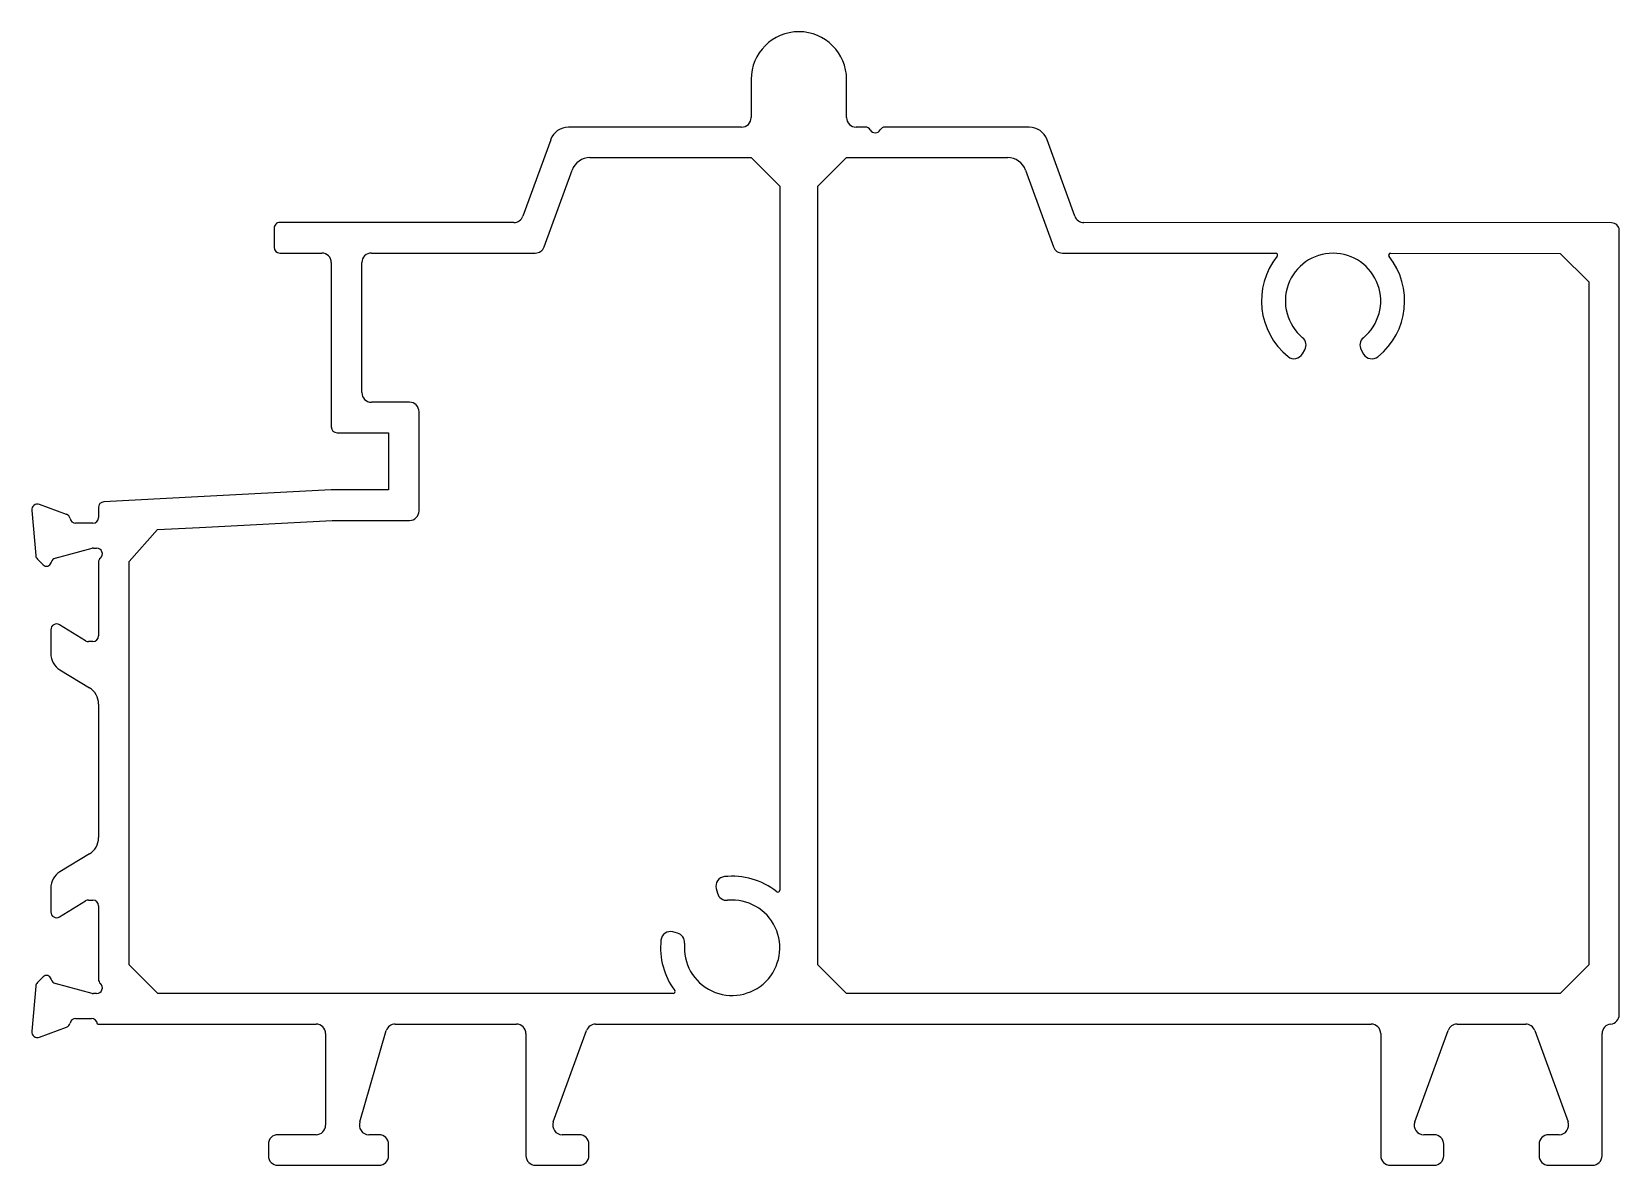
# Model space of a CAD drawing. Extents: x 614.4 to 697.6, y 571.6 to 631.
import ezdxf

# ---------------------------------------------------------------- set-up
doc = ezdxf.new("R2010")
doc.units = 0
doc.layers.get('0').update_dxf_attribs({"linetype": 'CONTINUOUS'})

msp = doc.modelspace()

# ---------------------------------------------------------------- linework, layer by layer
for p, q in [((652.143, 628.479), (652.143, 626.479)), ((657.143, 626.479), (657.143, 628.479)), ((651.643, 625.979), (642.574, 625.979)), ((658.123, 625.979), (657.643, 625.979)), ((666.708, 625.979), (659.163, 625.979)), ((641.635, 625.321), (640.174, 621.307)), ((669.108, 621.303), (667.648, 625.321)), ((643.695, 624.379), (652.143, 624.379)), ((652.143, 624.379), (653.643, 622.879)), ((655.643, 622.879), (657.143, 624.379)), ((657.143, 624.379), (665.587, 624.379)), ((641.294, 619.707), (642.755, 623.721)), ((666.527, 623.721), (667.987, 619.704)), ((653.643, 622.879), (653.643, 585.977)), ((655.643, 582.061), (655.643, 622.879)), ((627.138, 620.678), (627.138, 619.678)), ((639.707, 620.978), (627.438, 620.978)), ((697.236, 620.96), (669.577, 620.974)), ((697.638, 579.461), (697.638, 620.579)), ((627.438, 619.378), (629.638, 619.378)), ((632.238, 619.378), (640.824, 619.378)), ((668.456, 619.375), (679.629, 619.369)), ((685.65, 619.366), (694.537, 619.361)), ((694.537, 619.361), (696.038, 617.861)), ((630.138, 618.878), (630.138, 610.26)), ((631.738, 612.06), (631.738, 618.878)), ((696.038, 617.861), (696.038, 582.061)), ((681.031, 614.087), (681.158, 614.307)), ((684.116, 614.305), (684.242, 614.086)), ((634.238, 611.56), (632.238, 611.56)), ((634.738, 605.861), (634.738, 611.06)), ((630.438, 609.96), (633.138, 609.96)), ((633.138, 609.96), (633.138, 606.961)), ((623.138, 606.594), (618.217, 606.336)), ((630.138, 606.961), (623.138, 606.594)), ((633.138, 606.961), (630.138, 606.961)), ((614.439, 605.887), (614.646, 603.521)), ((616.252, 605.681), (614.841, 606.195)), ((617.933, 606.033), (617.938, 605.513)), ((617.638, 605.213), (616.738, 605.213)), ((619.538, 603.218), (621.036, 604.882)), ((621.036, 604.882), (623.222, 604.996)), ((623.222, 604.996), (630.181, 605.361)), ((630.181, 605.361), (634.238, 605.361)), ((614.733, 603.335), (615.036, 603.033)), ((615.674, 603.387), (617.6, 603.903)), ((617.678, 603.913), (617.838, 603.913)), ((619.538, 582.061), (619.538, 603.218)), ((615.454, 603.145), (615.462, 603.175)), ((617.938, 603.166), (617.938, 599.313)), ((617.261, 599.057), (615.894, 599.891)), ((615.438, 599.635), (615.438, 598.387)), ((617.638, 599.013), (617.417, 599.013)), ((615.917, 597.534), (617.459, 596.593)), ((617.938, 595.739), (617.938, 588.733)), ((617.459, 587.88), (615.917, 586.939)), ((615.438, 586.085), (615.438, 584.838)), ((650.312, 586.064), (650.377, 585.818)), ((615.894, 584.582), (617.261, 585.416)), ((617.417, 585.46), (617.638, 585.46)), ((617.938, 585.16), (617.938, 581.307)), ((648.286, 583.726), (648.041, 583.792)), ((621.038, 580.561), (619.538, 582.061)), ((657.143, 580.561), (655.643, 582.061)), ((696.038, 582.061), (694.538, 580.561)), ((614.646, 580.951), (614.439, 578.586)), ((615.036, 581.44), (614.733, 581.137)), ((615.462, 581.298), (615.454, 581.328)), ((617.6, 580.57), (615.674, 581.086)), ((617.838, 580.56), (617.678, 580.56)), ((648.055, 580.561), (621.038, 580.561)), ((694.538, 580.561), (657.143, 580.561)), ((616.738, 579.26), (617.561, 579.26)), ((614.841, 578.278), (616.252, 578.791)), ((617.886, 578.961), (623.138, 578.961)), ((623.138, 578.961), (629.338, 578.961)), ((629.838, 578.461), (629.838, 573.661)), ((631.635, 573.832), (633.018, 578.632)), ((633.488, 578.961), (639.838, 578.961)), ((640.338, 578.461), (640.338, 572.061)), ((641.771, 573.832), (643.518, 578.632)), ((643.988, 578.961), (684.638, 578.961)), ((685.138, 578.461), (685.138, 572.061)), ((686.921, 573.832), (688.668, 578.632)), ((689.138, 578.961), (692.738, 578.961)), ((693.208, 578.632), (694.955, 573.832)), ((696.738, 572.061), (696.738, 578.466)), ((626.838, 572.661), (626.838, 572.061)), ((629.338, 573.161), (627.338, 573.161)), ((632.638, 573.161), (632.105, 573.161)), ((633.138, 572.061), (633.138, 572.661)), ((643.138, 573.161), (642.241, 573.161)), ((643.638, 572.061), (643.638, 572.661)), ((687.938, 573.161), (687.391, 573.161)), ((688.438, 572.061), (688.438, 572.661)), ((693.438, 572.661), (693.438, 572.061)), ((694.485, 573.161), (693.938, 573.161)), ((627.338, 571.561), (632.638, 571.561)), ((640.838, 571.561), (643.138, 571.561)), ((685.638, 571.561), (687.938, 571.561)), ((693.938, 571.561), (696.238, 571.561))]:
    msp.add_line(p, q)
for centre, radius, start, end in [((654.643, 628.479), 2.5, 0.00111, 180.00111), ((642.574, 624.979), 1, 90.00077, 160.00084), ((651.643, 626.479), 0.5, 270, 0.00077), ((657.643, 626.479), 0.5, 180.00138, 270.00206), ((658.124, 625.679), 0.3, 30.00658, 90.00534), ((658.643, 625.979), 0.3, 210.00658, 329.99644), ((659.163, 625.679), 0.3, 90.00038, 149.99644), ((666.708, 624.979), 1, 19.97061, 90.00077), ((643.695, 623.379), 1, 90, 160.00084), ((665.587, 623.379), 1, 19.96872, 90.00004), ((627.438, 620.678), 0.3, 89.99997, 180), ((639.704, 621.478), 0.5, 270.36634, 340.00086), ((669.578, 621.474), 0.5, 199.97146, 269.97003), ((697.239, 620.56), 0.4, 2.68259, 90.33509), ((627.438, 619.678), 0.3, 180, 270), ((629.638, 618.878), 0.5, 0, 90), ((632.238, 618.878), 0.5, 90, 180.00001), ((640.824, 619.878), 0.5, 270, 340.00086), ((668.456, 619.875), 0.5, 199.97145, 269.9713), ((682.638, 616.868), 3.75, 141.40763, 231.12082), ((679.629, 619.269), 0.1, 321.40763, 89.97078), ((682.638, 616.868), 2.5, 309.56463, 230.37669), ((682.638, 616.868), 3.75, 308.82062, 38.53389), ((685.65, 619.266), 0.1, 89.97075, 218.53389), ((680.725, 614.557), 0.5, 329.97004, 50.37669), ((684.549, 614.555), 0.5, 129.56463, 209.97286), ((680.598, 614.338), 0.5, 231.12082, 329.97004), ((684.676, 614.335), 0.5, 209.97286, 308.82062), ((632.238, 612.06), 0.5, 180.00001, 270), ((634.238, 611.06), 0.5, 0, 90), ((630.438, 610.26), 0.3, 180, 270), ((614.738, 605.913), 0.3, 70, 184.99999), ((618.232, 606.036), 0.3, 92.99996, 180.62634), ((634.238, 605.861), 0.5, 270, 0), ((616.149, 605.4), 0.3, 10.90429, 69.99993), ((616.738, 605.513), 0.3, 190.90429, 270), ((617.638, 605.513), 0.3, 270, 0), ((614.945, 603.548), 0.3, 184.99999, 225), ((615.752, 603.097), 0.3, 105, 164.99999), ((617.678, 603.613), 0.3, 90, 105), ((617.838, 603.613), 0.3, 311.81067, 90), ((618.238, 603.166), 0.3, 131.81032, 180.00001), ((615.212, 603.21), 0.25, 224.99971, 344.9997), ((615.738, 599.635), 0.3, 58.60004, 180.00012), ((617.417, 599.313), 0.3, 238.60001, 270), ((617.638, 599.313), 0.3, 270, 0), ((616.438, 598.387), 1, 180.00001, 238.60001), ((616.938, 595.739), 1, 0, 58.6), ((616.938, 588.733), 1, 301.39999, 0), ((616.438, 586.085), 1, 121.4, 179.99999), ((650.795, 586.193), 0.5, 96.24449, 194.99893), ((651.148, 582.962), 3.75, 51.5341, 96.24449), ((650.86, 585.947), 0.5, 194.99893, 275.40598), ((653.543, 585.977), 0.1, 231.5341, 360), ((617.417, 585.16), 0.3, 90, 121.4), ((617.638, 585.16), 0.3, 0, 90), ((651.143, 582.961), 2.5, 174.59392, 95.40598), ((615.738, 584.838), 0.3, 179.99988, 301.39996), ((651.143, 582.961), 3.75, 173.84978, 216.68407), ((647.912, 583.309), 0.5, 75.0003, 173.84978), ((648.156, 583.243), 0.5, 354.59392, 75.0003), ((614.945, 580.925), 0.3, 135, 175.00001), ((615.212, 581.263), 0.25, 15.00119, 135.00037), ((615.752, 581.376), 0.3, 195.00001, 255.00001), ((617.838, 580.86), 0.3, 270, 48.18968), ((618.238, 581.307), 0.3, 179.99999, 228.1892), ((617.678, 580.86), 0.3, 255.00001, 270), ((648.055, 580.661), 0.1, 269.99999, 36.68407), ((616.738, 578.96), 0.3, 90, 169.09561), ((617.561, 578.934), 0.326, 4.77479, 90), ((697.138, 579.461), 0.5, 275.73952, 360), ((614.738, 578.56), 0.3, 175.00001, 290), ((616.149, 579.073), 0.3, 289.99982, 349.09561), ((629.338, 578.461), 0.5, 0, 90), ((633.488, 578.461), 0.5, 89.98542, 159.99879), ((639.838, 578.461), 0.5, 0, 90), ((643.988, 578.461), 0.5, 89.9853, 159.99879), ((684.638, 578.461), 0.5, 0, 90), ((689.138, 578.461), 0.5, 90.00141, 159.99964), ((692.738, 578.461), 0.5, 19.99999, 90), ((697.238, 578.466), 0.5, 95.73952, 180.00001), ((629.338, 573.661), 0.5, 270, 360), ((632.105, 573.661), 0.5, 159.99867, 270.01474), ((642.241, 573.661), 0.5, 159.99964, 270.00123), ((687.391, 573.661), 0.5, 159.99999, 270), ((694.485, 573.661), 0.5, 270, 20), ((627.338, 572.661), 0.5, 90, 180.00001), ((632.638, 572.661), 0.5, 0, 90), ((643.138, 572.661), 0.5, 0, 90), ((687.938, 572.661), 0.5, 0, 90), ((693.938, 572.661), 0.5, 90.04194, 180.00083), ((627.338, 572.061), 0.5, 180.00001, 270), ((632.638, 572.061), 0.5, 270, 0), ((640.838, 572.061), 0.5, 180.00001, 270), ((643.138, 572.061), 0.5, 270, 0), ((685.638, 572.061), 0.5, 180.00001, 270), ((687.938, 572.061), 0.5, 270, 360), ((693.938, 572.061), 0.5, 180.00001, 270), ((696.238, 572.061), 0.5, 270, 360)]:
    msp.add_arc(centre, radius, start, end)

doc.saveas('drawing.dxf')
